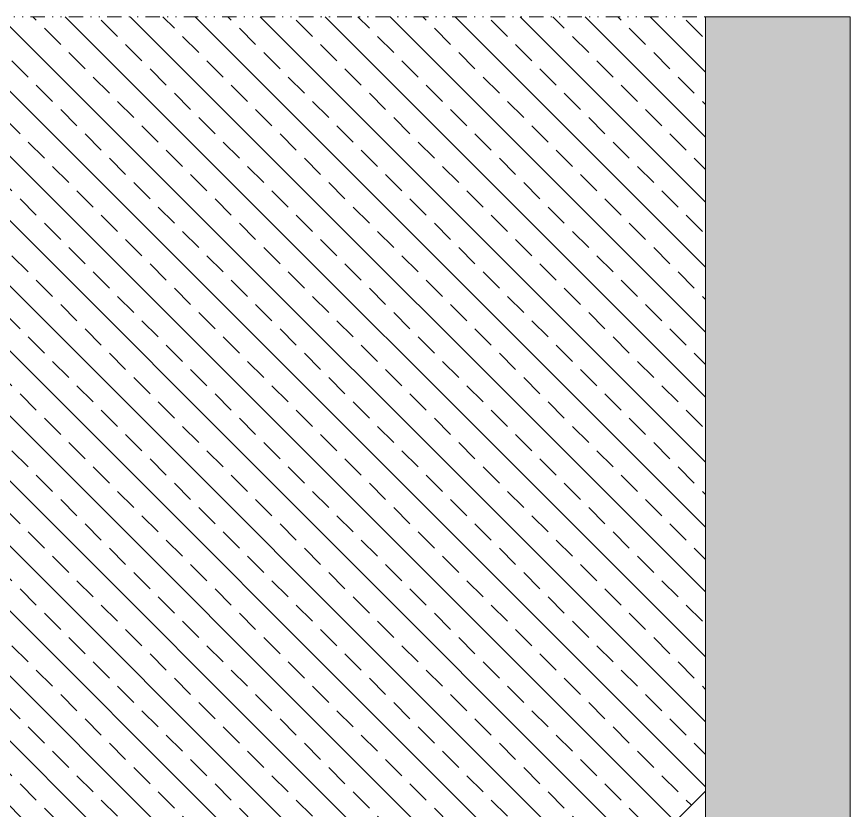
# Model space of a CAD drawing. Header units: millimetres. Extents: x 0 to 7790, y 0 to 17467.
# Drawn here: x 3939.8 to 4055, y 557.3 to 667 of the extents above; entities that cross this region are included whole.
import ezdxf

# ---------------------------------------------------------------- set-up
doc = ezdxf.new("R2010")
doc.units = ezdxf.units.MM
doc.linetypes.add('DIVIDE', pattern=[5.3, 2, -1, 0.15, -1, 0.15, -1])
doc.layers.get('0').update_dxf_attribs({"lineweight": 15})
for name, color, linetype, lineweight in [('_MB_inne_0.15', 251, 'Continuous', 15), ('_MB_konstrukcje_0.15', 251, 'Continuous', 15), ('_MB_kreskowanie_konstrukcje_0.09', 250, 'Continuous', 9), ('_MB_urwania_0.09', 133, 'DIVIDE', 9)]:
    doc.layers.add(name, color=color, linetype=linetype, lineweight=lineweight)
doc.layers.add('_MB_pomocnicze_niedrukowane', color=220, linetype='Continuous', lineweight=15, plot=False)

# ---------------------------------------------------------------- blocks, each defined once
blk = doc.blocks.new('-MB-86_zabudowa_WO_OD_3')
at = {"layer": '_MB_kreskowanie_konstrukcje_0.09'}
h = blk.add_hatch(dxfattribs=at)
h.set_pattern_fill('ANSI33', color=256)
h.set_pattern_definition([(45, (-2128.5914, -4101.91), (-4.490128, 4.490128), []), (45, (-2124.101, -4101.91), (-4.490128, 4.490128), [3.175, -1.5875])])
h.paths.add_polyline_path([(123, 15), (123, 250), (235, 250), (235, 10), (128, 10)])
h = blk.add_hatch(dxfattribs=at)
h.set_pattern_fill('AR-SAND', color=256, scale=0.05)
edge = h.paths.add_edge_path()
edge.add_line((10, -5.46), (9.7, -5.78))
edge.add_line((9.7, -5.78), (8.46, -5.78))
edge.add_line((8.46, -5.78), (8.31, -5.82))
edge.add_line((8.31, -5.82), (7.74, -6.15))
edge.add_line((7.74, -6.15), (7.3, -5.96))
edge.add_line((7.3, -5.96), (7.29, -5.92))
edge.add_line((7.29, -5.92), (7, -5.7))
edge.add_line((7, -5.7), (6.89, -5.7))
edge.add_line((6.89, -5.7), (6.74, -5.74))
edge.add_line((6.74, -5.74), (6.04, -6.15))
edge.add_line((6.04, -6.15), (5.6, -5.96))
edge.add_line((5.6, -5.96), (5.59, -5.92))
edge.add_line((5.59, -5.92), (5.3, -5.7))
edge.add_line((5.3, -5.7), (5.19, -5.7))
edge.add_line((5.19, -5.7), (5.04, -5.74))
edge.add_line((5.04, -5.74), (4.34, -6.15))
edge.add_line((4.34, -6.15), (3.9, -5.96))
edge.add_line((3.9, -5.96), (3.3, -6))
edge.add_line((3.3, -6), (3.3, -8.5))
edge.add_line((3.3, -8.5), (3.9, -8.56))
edge.add_line((3.9, -8.56), (4.34, -8.36))
edge.add_line((4.34, -8.36), (5.04, -8.76))
edge.add_line((5.04, -8.76), (5.19, -8.8))
edge.add_line((5.19, -8.8), (7.7, -8.8))
edge.add_line((7.7, -8.8), (8, -9.1))
edge.add_line((8, -9.1), (8, -9.7))
edge.add_line((8, -9.7), (7.7, -10))
edge.add_line((7.7, -10), (235, -10))
edge.add_line((235, -10), (235, 10))
edge.add_line((235, 10), (79.56, 10))
edge.add_line((79.56, 10), (79.56, 9))
edge.add_line((79.56, 9), (77.13, 9))
edge.add_arc((77.13, 8.5), 0.499, 89.9789, 121.739)
edge.add_line((76.87, 8.93), (74.12, 7.22))
edge.add_arc((73.33, 8.5), 1.5, 270, 301.7175, ccw=False)
edge.add_line((73.33, 7), (64.12, 7))
edge.add_arc((64.12, 8.5), 1.5, 230.7348, 270, ccw=False)
edge.add_line((63.17, 7.34), (61.28, 8.89))
edge.add_arc((60.96, 8.5), 0.504, 50.8993, 89.8352)
edge.add_line((60.96, 9), (0.5, 9))
edge.add_arc((0.48, 8.52), 0.48, 87.604, 182.3961)
edge.add_line((0, 8.5), (0, 0))
edge.add_line((0, 0), (0, -0.91))
edge.add_line((0, -0.91), (2, -0.91))
edge.add_line((2, -0.91), (2, -0.3))
edge.add_line((2, -0.3), (2.3, 0))
edge.add_line((2.3, 0), (3, 0))
edge.add_line((3, 0), (3.3, -0.32))
edge.add_line((3.3, -0.32), (3.3, -4.21))
edge.add_line((3.3, -4.21), (10, -4.21))
edge.add_line((10, -4.21), (10, -5.46))
at = {"layer": '_MB_inne_0.15', "ltscale": 5}
blk.add_lwpolyline([(235, 10), (128, 10), (123, 15), (123, 250)], dxfattribs=at)
at = {"layer": '_MB_konstrukcje_0.15'}
for points in [[(235, 10), (79.56, 10)], [(7.7, -10), (235, -10)]]:
    blk.add_lwpolyline(points, dxfattribs=at)
at = {"layer": '_MB_pomocnicze_niedrukowane'}
blk.add_lwpolyline([(7.7, -10), (235, -10), (235, 10), (79.56, 10)], dxfattribs=at)
at = {"layer": '_MB_urwania_0.09'}
blk.add_lwpolyline([(235, -10), (235, 250), (-187, 250)], dxfattribs=at)

msp = doc.modelspace()

# ---------------------------------------------------------------- block references
at = {"rotation": 90}
msp.add_blockref('-MB-86_zabudowa_WO_OD_3', (4045, 432), dxfattribs=at)

doc.saveas('drawing.dxf')
